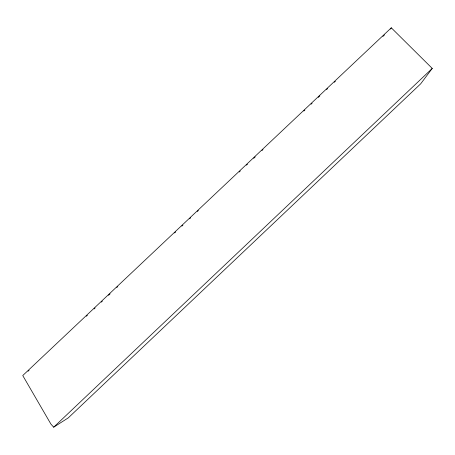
<?xml version="1.0" encoding="UTF-8"?>
<svg xmlns="http://www.w3.org/2000/svg" width="455" height="455" viewBox="0 0 455 455"><rect width="100%" height="100%" fill="white"/><g stroke="black" fill="none" stroke-linecap="round" stroke-linejoin="round"><path stroke-width="0.68" d="M390.669 29.097L391.289 27.812L432.25 68.421L420.687 83.817L68.29 417.866L53.684 427.188L50.909 424.077L22.75 375.54L391.289 27.812M53.684 427.188L432.25 68.421M28.062 371.24L29.097 370.268M86.353 316.236L87.388 315.264M94.094 308.934L95.123 307.961M101.317 302.12L102.347 301.147M108.535 295.306L110.082 293.845M116.793 287.52L117.822 286.548M174.612 232.96L175.647 231.982M181.852 226.129L182.887 225.157M189.604 218.815L190.639 217.837M197.356 211.501L198.391 210.523M239.222 171.996L240.257 171.017M246.462 165.165L247.492 164.192M253.697 158.34L255.249 156.878M261.966 150.537L263.001 149.558M303.832 111.031L304.867 110.059M311.066 104.206L312.102 103.228M318.307 97.376L319.854 95.914M326.576 89.572L327.611 88.6M334.328 82.258L335.363 81.286M382.917 36.417L384.464 34.95"/></g></svg>
